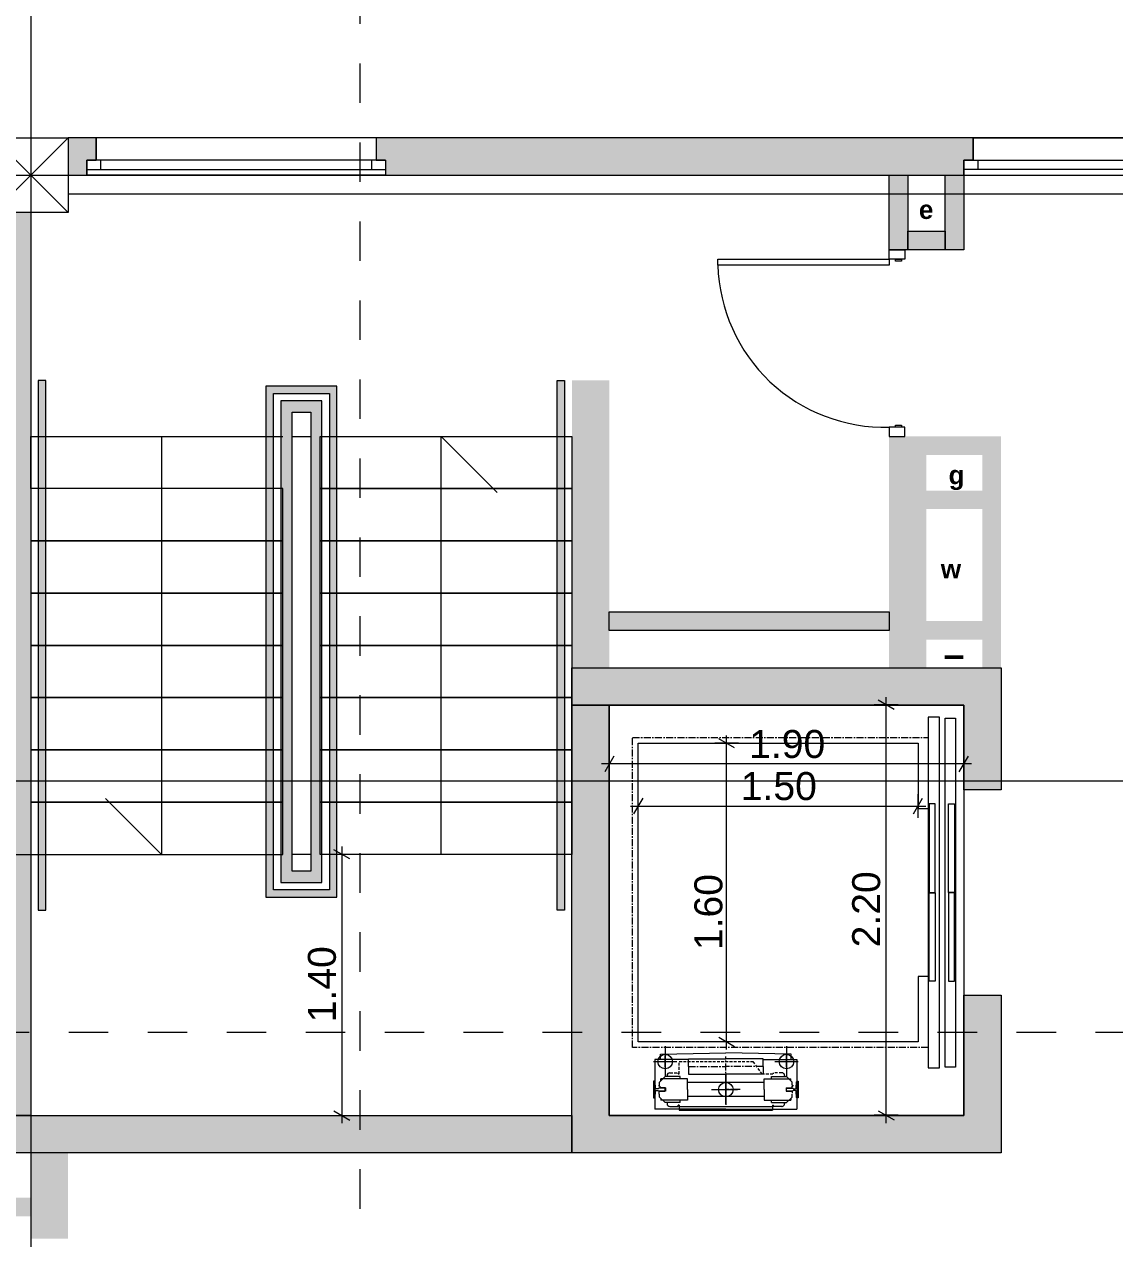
# Model space of a CAD drawing. Header units: millimetres. Extents: x 475159934 to 476245151, y 4620917055 to 4621447368.
# Drawn here: x 475240289 to 475246133, y 4621100162 to 4621106670 of the extents above; entities that cross this region are included whole.
import ezdxf

# ---------------------------------------------------------------- set-up
doc = ezdxf.new("R2010")
doc.units = ezdxf.units.MM
doc.header["$MEASUREMENT"] = 0
doc.set_wipeout_variables(frame=1)
for name, pattern in [('CENTER', [25400, 15875, -3175, 3175, -3175]), ('CENTERX2', [60, 37.5, -7.5, 7.5, -7.5]), ('Dashed', [423.333333, 211.666667, -211.666667]), ('DASHEDX2', [22.5, 15, -7.5]), ('PHANTOMX2', [75, 37.5, -7.5, 7.5, -7.5, 7.5, -7.5]), ('Wipeout_Contour', [1000, 0, -1000])]:
    doc.linetypes.add(name, pattern=pattern)
for name, color, linetype, lineweight in [('2D Drafting - General_Pen_No__1_Pen_No__7', 7, 'Continuous', 0), ('2D Drafting - General_Pen_No__1_Pen_No__7_Pen_No__7', 7, 'Continuous', 0), ('2D Drafting - General_Pen_No__250_Pen_No__7_Pen_No__154', 154, 'Continuous', 0), ('2D Drafting - General_Pen_No__250_Pen_No__7_Pen_No__250', 7, 'Continuous', 0), ('2D Drafting - General_Pen_No__250_Pen_No__7_Pen_No__7', 7, 'Continuous', 0), ('Doors_Pen_No__7_Pen_No__7_Pen_No__7', 7, 'Continuous', 0), ('G-Anno-Nplt_Pen_No__4', 7, 'Continuous', 0), ('G-Anno-Nplt_Pen_No__7', 7, 'Continuous', 0), ('gegmebi_Pen_No__7_Pen_No__7', 7, 'Continuous', 0), ('New_._Pen_No__1', 1, 'Continuous', 0), ('New_0_Pen_No__250', 7, 'Continuous', 0), ('New_23-DOOR_Pen_No__250', 7, 'Continuous', 0), ('New_2D Drafting - General_Pen_No__1', 1, 'Continuous', 0), ('New_2D Drafting - General_Pen_No__250_Pen_No__7_Pen_No__154', 154, 'Continuous', 0), ('New_2D Drafting - General_Pen_No__250_Pen_No__7_Pen_No__250', 7, 'Continuous', 0), ('New_2D Drafting - General_Pen_No__250_Pen_No__7_Pen_No__7', 7, 'Continuous', 0), ('New_2D Drafting - General_Pen_No__2_Pen_No__250', 7, 'Continuous', 0), ('New_2D Drafting - General_Pen_No__30_Pen_No__9_Pen_No__9_Pen_No__250', 7, 'Continuous', 0), ('New_2D Drafting - General_Pen_No__30_Pen_No__9_Pen_No__9_Pen_No__4', 7, 'Continuous', 0), ('New_2D Drafting - General_Pen_No__30_Pen_No__9_Pen_No__9_Pen_No__7', 7, 'Continuous', 0), ('New_2D Drafting - General_Pen_No__4', 7, 'Continuous', 0), ('New_31-TM_Pen_No__250', 7, 'Continuous', 0), ('New_51-CENTER-LINE_Pen_No__250', 7, 'Continuous', 0), ('New_CAR RAIL_Pen_No__250', 7, 'Continuous', 0), ('New_shenobebi_Pen_No__1', 1, 'Continuous', 0), ('New_shenobebi_Pen_No__7', 7, 'Continuous', 0), ('New_Structural - Bearing_Pen_No__250', 7, 'Continuous', 0), ('zoma_Pen_No__142', 142, 'Continuous', 0), ('zoma_Pen_No__5_Pen_No__5', 5, 'Continuous', 0)]:
    doc.layers.add(name, color=color, linetype=linetype, lineweight=lineweight)
doc.layers.add('zoma', color=7, linetype='Continuous')
doc.styles.add('GENERATED_STYLE_3', font='arial.ttf')
doc.styles.add('GENERATED_STYLE_8', font='arialbd.ttf')
doc.dimstyles.new('GENERATED_STYLE__24', dxfattribs={"dimtxt": 150, "dimasz": 64.421331, "dimexe": 0.18, "dimexo": 3, "dimgap": 0, "dimtad": 1, "dimlfac": 0.001, "dimzin": 0, "dimdsep": 46, "dimtxsty": 'GENERATED_STYLE_3', "dimblk": 'ARROWHEAD_2', "dimblk1": 'ARROWHEAD_2', "dimblk2": 'ARROWHEAD_2', "dimcen": 0.09, "dimclrd": 142, "dimclre": 142, "dimclrt": 142, "dimadec": 0, "dimazin": 0, "dimtfac": 1, "dimtdec": 4, "dimtmove": 2, "dimatfit": 3, "dimfxl": 1, "dimtolj": 1, "dimtzin": 0, "dimarcsym": 0})
doc.dimstyles.new('GENERATED_STYLE__25', dxfattribs={"dimtxt": 150, "dimasz": 64.421331, "dimexe": 0.18, "dimexo": 3, "dimgap": 0, "dimtad": 1, "dimtih": 1, "dimtoh": 1, "dimlfac": 0.001, "dimzin": 0, "dimdsep": 46, "dimtxsty": 'GENERATED_STYLE_3', "dimblk": 'ARROWHEAD_2', "dimblk1": 'ARROWHEAD_2', "dimblk2": 'ARROWHEAD_2', "dimcen": 0.09, "dimclrd": 142, "dimclre": 142, "dimclrt": 142, "dimadec": 0, "dimazin": 0, "dimtfac": 1, "dimtdec": 4, "dimtmove": 0, "dimatfit": 3, "dimfxl": 1, "dimtolj": 1, "dimtzin": 0, "dimarcsym": 0})
doc.dimstyles.new('GENERATED_STYLE__27', dxfattribs={"dimtxt": 0.18, "dimasz": 364.8, "dimexe": 0.18, "dimexo": 0.0625, "dimgap": 0, "dimtad": 0, "dimtih": 1, "dimtoh": 1, "dimdec": 4, "dimzin": 0, "dimdsep": 46, "dimcen": 0.09, "dimadec": 0, "dimazin": 0, "dimtfac": 1, "dimtdec": 4, "dimtmove": 0, "dimatfit": 3, "dimldrblk": 'ARROWHEAD_11', "dimfxl": 1, "dimtolj": 1, "dimtzin": 0, "dimarcsym": 0})
doc.dimstyles.new('GENERATED_STYLE__3', dxfattribs={"dimtxt": 200, "dimasz": 64.421331, "dimexe": 0.18, "dimexo": 3, "dimgap": 0, "dimtad": 1, "dimtih": 1, "dimtoh": 1, "dimlfac": 0.001, "dimzin": 0, "dimdsep": 46, "dimtxsty": 'GENERATED_STYLE_3', "dimblk": 'ARROWHEAD_2', "dimblk1": 'ARROWHEAD_2', "dimblk2": 'ARROWHEAD_2', "dimcen": 0.09, "dimclrd": 142, "dimclre": 142, "dimclrt": 142, "dimadec": 0, "dimazin": 0, "dimtfac": 1, "dimtdec": 4, "dimtmove": 0, "dimatfit": 3, "dimfxl": 1, "dimtolj": 1, "dimtzin": 0, "dimarcsym": 0})
doc.dimstyles.new('GENERATED_STYLE__5', dxfattribs={"dimtxt": 150, "dimasz": 64.421331, "dimexe": 0.18, "dimexo": 3, "dimgap": 0, "dimtad": 1, "dimlfac": 0.001, "dimzin": 0, "dimdsep": 46, "dimtxsty": 'GENERATED_STYLE_3', "dimblk": 'ARROWHEAD_2', "dimblk1": 'ARROWHEAD_2', "dimblk2": 'ARROWHEAD_2', "dimcen": 0.09, "dimclrd": 142, "dimclre": 142, "dimclrt": 142, "dimadec": 0, "dimazin": 0, "dimtfac": 1, "dimtdec": 4, "dimtmove": 0, "dimatfit": 3, "dimfxl": 1, "dimtolj": 1, "dimtzin": 0, "dimarcsym": 0})
doc.dimstyles.new('GENERATED_STYLE__6', dxfattribs={"dimtxt": 200, "dimasz": 64.421331, "dimexe": 0.18, "dimexo": 3, "dimgap": 0, "dimtad": 1, "dimlfac": 0.001, "dimzin": 0, "dimdsep": 46, "dimtxsty": 'GENERATED_STYLE_3', "dimblk": 'ARROWHEAD_2', "dimblk1": 'ARROWHEAD_2', "dimblk2": 'ARROWHEAD_2', "dimcen": 0.09, "dimclrd": 142, "dimclre": 142, "dimclrt": 142, "dimadec": 0, "dimazin": 0, "dimtfac": 1, "dimtdec": 4, "dimtmove": 0, "dimatfit": 3, "dimfxl": 1, "dimtolj": 1, "dimtzin": 0, "dimarcsym": 0})

# ---------------------------------------------------------------- blocks, each defined once
blk = doc.blocks.new('*D781', base_point=(475826095.8, 4621095193.2))
at = {"layer": 'zoma_Pen_No__142', "color": 142, "linetype": 'Continuous', "lineweight": 0, "transparency": 16777216}
for p, q in [((475242033.7, 4621102197.4), (475241948.9, 4621102246.4)), ((475241991.3, 4621102263.4), (475241991.3, 4621102221.9)), ((475241927.7, 4621102221.9), (475242054.9, 4621102221.9)), ((475241991.3, 4621102221.9), (475241991.3, 4621100821.9)), ((475241927.7, 4621100821.9), (475242054.9, 4621100821.9)), ((475241948.9, 4621100846.4), (475242033.7, 4621100797.4)), ((475241991.3, 4621100821.9), (475241991.3, 4621100780.5))]:
    blk.add_line(p, q, dxfattribs=at)
at = {"layer": 'zoma_Pen_No__142', "color": 142, "lineweight": 0, "transparency": 16777216, "insert": (475241961.3, 4621101321.7), "char_height": 150, "attachment_point": 7, "rotation": 90, "style": 'GENERATED_STYLE_3'}
blk.add_mtext('\\A1;{\\pql;\\fArial|b0|i0|c204|p0;\\W1.000000;1.40}', dxfattribs=at)
blk = doc.blocks.new('ARROWHEAD_2')
at = {"color": 0, "linetype": 'Continuous', "lineweight": 0}
for p, q in [((0, 0), (-1, 0)), ((-0.38, -0.66), (0.38, 0.66))]:
    blk.add_line(p, q, dxfattribs=at)
blk = doc.blocks.new('*D782', base_point=(475826095.8, 4621095193.2))
at = {"layer": 'zoma_Pen_No__142', "color": 142, "linetype": 'Continuous', "lineweight": 0, "transparency": 16777216}
for p, q in [((475242033.7, 4621102197.4), (475241948.9, 4621102246.4)), ((475241991.3, 4621102263.4), (475241991.3, 4621102221.9)), ((475241927.7, 4621102221.9), (475242054.9, 4621102221.9)), ((475241991.3, 4621102221.9), (475241991.3, 4621100821.9)), ((475241927.7, 4621100821.9), (475242054.9, 4621100821.9)), ((475241948.9, 4621100846.4), (475242033.7, 4621100797.4)), ((475241991.3, 4621100821.9), (475241991.3, 4621100780.5))]:
    blk.add_line(p, q, dxfattribs=at)
at = {"layer": 'zoma_Pen_No__142', "color": 142, "lineweight": 0, "transparency": 16777216, "insert": (475241961.3, 4621101321.7), "char_height": 150, "attachment_point": 7, "rotation": 90, "style": 'GENERATED_STYLE_3'}
blk.add_mtext('\\A1;{\\pql;\\fArial|b0|i0|c204|p0;\\W1.000000;1.40}', dxfattribs=at)
blk = doc.blocks.new('*D820', base_point=(475826095.8, 4621095193.2))
at = {"layer": 'zoma_Pen_No__142', "color": 142, "linetype": 'Continuous', "lineweight": 0, "transparency": 16777216}
for p, q in [((475240143.8, 4621112421.6), (475240094.9, 4621112336.8)), ((475240119.4, 4621112315.7), (475240119.4, 4621112442.8)), ((475240543.8, 4621112421.6), (475240494.9, 4621112336.8)), ((475240519.4, 4621112315.7), (475240519.4, 4621112442.8)), ((475240119.4, 4621112379.2), (475240519.4, 4621112379.2))]:
    blk.add_line(p, q, dxfattribs=at)
blk = doc.blocks.new('*D821', base_point=(475826095.8, 4621095193.2))
at = {"layer": 'zoma_Pen_No__142', "color": 142, "linetype": 'Continuous', "lineweight": 0, "transparency": 16777216}
for p, q in [((475240543.8, 4621112421.6), (475240494.9, 4621112336.8)), ((475240519.4, 4621112315.7), (475240519.4, 4621112442.8)), ((475247043.8, 4621112421.6), (475246994.9, 4621112336.8)), ((475247019.4, 4621112315.7), (475247019.4, 4621112442.8)), ((475240519.4, 4621112379.2), (475247019.4, 4621112379.2))]:
    blk.add_line(p, q, dxfattribs=at)
at = {"layer": 'zoma_Pen_No__142', "color": 142, "lineweight": 0, "transparency": 16777216, "char_height": 200, "attachment_point": 7, "style": 'GENERATED_STYLE_3'}
for s, insert in [('\\A1;{\\pql;\\fArial|b0|i0|c204|p0;\\W1.000000;6.50}', (475243502.4, 4621112419.2)), ('\\A1;{\\pql;\\fArial|b0|i0|c204|p0;\\W1.000000;0.40}', (475246461, 4621112419.2))]:
    blk.add_mtext(s, dxfattribs=dict(at, insert=insert))
blk = doc.blocks.new('*D918', base_point=(475826095.8, 4621095193.2))
at = {"layer": 'zoma_Pen_No__142', "color": 142, "linetype": 'Continuous', "lineweight": 0, "transparency": 16777216}
for p, q in [((475229837.1, 4621110192), (475229752.4, 4621110240.9)), ((475229794.7, 4621110216.4), (475229794.7, 4621110257.9)), ((475229858.3, 4621110216.4), (475229731.2, 4621110216.4)), ((475229794.7, 4621090861.8), (475229794.7, 4621110216.4)), ((475229858.3, 4621090861.8), (475229731.2, 4621090861.8)), ((475229752.4, 4621090886.3), (475229837.1, 4621090837.3)), ((475229794.7, 4621090820.3), (475229794.7, 4621090861.8))]:
    blk.add_line(p, q, dxfattribs=at)
at = {"layer": 'zoma_Pen_No__142', "color": 142, "lineweight": 0, "transparency": 16777216, "insert": (475229754.7, 4621100195.9), "char_height": 200, "attachment_point": 7, "rotation": 90, "style": 'GENERATED_STYLE_3'}
blk.add_mtext('\\A1;{\\pql;\\fArial|b0|i0|c204|p0;\\W1.000000;19.35}', dxfattribs=at)
blk = doc.blocks.new('*D928', base_point=(475826095.8, 4621095193.2))
at = {"layer": 'zoma_Pen_No__142', "color": 142, "linetype": 'Continuous', "lineweight": 0, "transparency": 16777216}
for p, q in [((475230780.5, 4621109816.4), (475230653.3, 4621109816.4)), ((475230674.5, 4621109840.9), (475230759.3, 4621109792)), ((475230716.9, 4621106061.8), (475230716.9, 4621109816.4)), ((475230674.5, 4621106086.3), (475230759.3, 4621106037.3)), ((475230780.5, 4621106061.8), (475230653.3, 4621106061.8))]:
    blk.add_line(p, q, dxfattribs=at)
at = {"layer": 'zoma_Pen_No__142', "color": 142, "lineweight": 0, "transparency": 16777216, "char_height": 200, "attachment_point": 7, "rotation": 90, "style": 'GENERATED_STYLE_3'}
for s, insert in [('\\A1;{\\pql;\\fArial|b0|i0|c204|p0;\\W1.000000;0.40}', (475230676.9, 4621109258.1)), ('\\A1;{\\pql;\\fArial|b0|i0|c204|p0;\\W1.000000;3.75}', (475230676.9, 4621107672.2))]:
    blk.add_mtext(s, dxfattribs=dict(at, insert=insert))
blk = doc.blocks.new('*D934', base_point=(475826095.8, 4621095193.2))
at = {"layer": 'zoma_Pen_No__142', "color": 142, "linetype": 'Continuous', "lineweight": 0, "transparency": 16777216}
for p, q in [((475300041.8, 4621110192), (475299957, 4621110240.9)), ((475299999.4, 4621110216.4), (475299999.4, 4621110257.9)), ((475300063, 4621110216.4), (475299935.8, 4621110216.4)), ((475299999.4, 4621090861.8), (475299999.4, 4621110216.4)), ((475300063, 4621090861.8), (475299935.8, 4621090861.8)), ((475299957, 4621090886.3), (475300041.8, 4621090837.3)), ((475299999.4, 4621090820.3), (475299999.4, 4621090861.8))]:
    blk.add_line(p, q, dxfattribs=at)
at = {"layer": 'zoma_Pen_No__142', "color": 142, "lineweight": 0, "transparency": 16777216, "insert": (475299959.4, 4621100195.9), "char_height": 200, "attachment_point": 7, "rotation": 90, "style": 'GENERATED_STYLE_3'}
blk.add_mtext('\\A1;{\\pql;\\fArial|b0|i0|c204|p0;\\W1.000000;19.35}', dxfattribs=at)
blk = doc.blocks.new('*D2035', base_point=(475826095.8, 4621095193.2))
at = {"layer": 'zoma_Pen_No__142', "color": 142, "linetype": 'Continuous', "lineweight": 0, "transparency": 16777216}
for p, q in [((475244096, 4621102792.6), (475244011.2, 4621102841.5)), ((475244053.6, 4621102817), (475244053.6, 4621102858.5)), ((475244117.2, 4621102817), (475243990, 4621102817)), ((475244053.6, 4621101217), (475244053.6, 4621102817)), ((475244117.2, 4621101217), (475243990, 4621101217)), ((475244011.2, 4621101241.5), (475244096, 4621101192.6)), ((475244053.6, 4621101175.6), (475244053.6, 4621101217))]:
    blk.add_line(p, q, dxfattribs=at)
at = {"layer": 'zoma_Pen_No__142', "color": 142, "lineweight": 0, "transparency": 16777216, "insert": (475244032.6, 4621101708.4), "char_height": 150, "attachment_point": 7, "rotation": 90, "style": 'GENERATED_STYLE_3'}
blk.add_mtext('\\A1;{\\pql;\\fArial|b0|i0|c204|p0;\\W1.000000;1.60}', dxfattribs=at)
blk = doc.blocks.new('*D2036', base_point=(475826095.8, 4621095193.2))
at = {"layer": 'zoma_Pen_No__142', "color": 142, "linetype": 'Continuous', "lineweight": 0, "transparency": 16777216}
for p, q in [((475243603.8, 4621102523), (475243554.9, 4621102438.3)), ((475243579.4, 4621102417.1), (475243579.4, 4621102544.2)), ((475245054.9, 4621102438.3), (475245103.8, 4621102523)), ((475245079.4, 4621102417.1), (475245079.4, 4621102544.2)), ((475243537.9, 4621102480.6), (475243579.4, 4621102480.6)), ((475243579.4, 4621102480.6), (475245079.4, 4621102480.6)), ((475245079.4, 4621102480.6), (475245120.8, 4621102480.6))]:
    blk.add_line(p, q, dxfattribs=at)
at = {"layer": 'zoma_Pen_No__142', "color": 142, "lineweight": 0, "transparency": 16777216, "insert": (475244129.2, 4621102510.6), "char_height": 150, "attachment_point": 7, "style": 'GENERATED_STYLE_3'}
blk.add_mtext('\\A1;{\\pql;\\fArial|b0|i0|c204|p0;\\W1.000000;1.50}', dxfattribs=at)
blk = doc.blocks.new('*D2037', base_point=(475826095.8, 4621095193.2))
at = {"layer": 'zoma_Pen_No__142', "color": 142, "linetype": 'Continuous', "lineweight": 0, "transparency": 16777216}
for p, q in [((475244971.9, 4621103023.3), (475244844.7, 4621103023.3)), ((475244950.7, 4621102998.8), (475244865.9, 4621103047.8)), ((475244908.3, 4621103023.3), (475244908.3, 4621103064.7)), ((475244908.3, 4621100823.3), (475244908.3, 4621103023.3)), ((475244971.9, 4621100823.3), (475244844.7, 4621100823.3)), ((475244865.9, 4621100847.8), (475244950.7, 4621100798.8)), ((475244908.3, 4621100781.8), (475244908.3, 4621100823.3))]:
    blk.add_line(p, q, dxfattribs=at)
at = {"layer": 'zoma_Pen_No__142', "color": 142, "lineweight": 0, "transparency": 16777216, "insert": (475244878.3, 4621101723.1), "char_height": 150, "attachment_point": 7, "rotation": 90, "style": 'GENERATED_STYLE_3'}
blk.add_mtext('\\A1;{\\pql;\\fArial|b0|i0|c204|p0;\\W1.000000;2.20}', dxfattribs=at)
blk = doc.blocks.new('*D2038', base_point=(475826095.8, 4621095193.2))
at = {"layer": 'zoma_Pen_No__142', "color": 142, "linetype": 'Continuous', "lineweight": 0, "transparency": 16777216}
for p, q in [((475243424.4, 4621102769.7), (475243424.4, 4621102642.6)), ((475245324.4, 4621102769.7), (475245324.4, 4621102642.6)), ((475243424.4, 4621102706.1), (475243382.9, 4621102706.1)), ((475243448.8, 4621102748.5), (475243399.9, 4621102663.8)), ((475245324.4, 4621102706.1), (475243424.4, 4621102706.1)), ((475245299.9, 4621102663.8), (475245348.8, 4621102748.5)), ((475245365.8, 4621102706.1), (475245324.4, 4621102706.1))]:
    blk.add_line(p, q, dxfattribs=at)
at = {"layer": 'zoma_Pen_No__142', "color": 142, "lineweight": 0, "transparency": 16777216, "insert": (475244174.2, 4621102736.1), "char_height": 150, "attachment_point": 7, "style": 'GENERATED_STYLE_3'}
blk.add_mtext('\\A1;{\\pql;\\fArial|b0|i0|c204|p0;\\W1.000000;1.90}', dxfattribs=at)
blk = doc.blocks.new('ARROWHEAD_11')
at = {"color": 0, "linetype": 'Continuous', "lineweight": 0}
blk.add_line((0, 0), (-1, 0), dxfattribs=at)
at = {"color": 0, "linetype": 'Continuous', "lineweight": 0, "const_width": 0.25, "flags": 128}
blk.add_lwpolyline([(-0.125, 0, 1), (0.125, 0, 1)], format="xyb", close=True, dxfattribs=at)

msp = doc.modelspace()

# ---------------------------------------------------------------- hatches: boundary and pattern name
at = {"layer": '2D Drafting - General_Pen_No__250_Pen_No__7_Pen_No__154', "linetype": 'Continuous', "lineweight": 0}
for points in [[(475240524.343, 4621106061.789), (475240524.343, 4621105861.627), (475240624.343, 4621105861.627), (475240624.343, 4621105941.673), (475240674.345, 4621105941.673), (475240674.345, 4621106061.789), (475240624.343, 4621106061.789)], [(475242174.349, 4621106061.627), (475242174.345, 4621105941.627), (475242224.343, 4621105941.627), (475242224.343, 4621105861.625), (475245324.343, 4621105861.625), (475245324.343, 4621105941.627), (475245374.34, 4621105941.627), (475245374.337, 4621106061.627)], [(475240124.343, 4621102221.805), (475240324.343, 4621102221.805), (475240324.343, 4621100821.714), (475240124.343, 4621100821.714)]]:
    msp.add_hatch(color=154, dxfattribs=at).paths.add_polyline_path(points)
at = {"layer": '2D Drafting - General_Pen_No__250_Pen_No__7_Pen_No__7', "linetype": 'Continuous', "lineweight": 0}
for points in [[(475245024.342, 4621105861.704), (475245024.342, 4621105461.746), (475244924.342, 4621105461.746), (475244924.342, 4621105861.704)], [(475240124.343, 4621105661.789), (475240124.343, 4621102221.746), (475240324.343, 4621102221.746), (475240324.343, 4621105661.789)], [(475243424.343, 4621104761.746), (475243424.343, 4621103221.714), (475243224.343, 4621103221.714), (475243224.343, 4621104761.746)], [(475244924.342, 4621104461.746), (475245124.343, 4621104461.746), (475245124.343, 4621103221.714), (475244924.342, 4621103221.714)], [(475240124.343, 4621100972.165), (475239724.343, 4621100972.165), (475239724.343, 4621100282.147), (475240324.343, 4621100282.147), (475240324.343, 4621100381.789), (475239824.343, 4621100381.789), (475239824.343, 4621100871.977), (475240124.343, 4621100871.977)], [(475240524.343, 4621100621.714), (475240324.343, 4621100621.714), (475240324.343, 4621100161.789), (475240524.343, 4621100161.789)]]:
    msp.add_hatch(color=7, dxfattribs=at).paths.add_polyline_path(points)
at = {"layer": 'G-Anno-Nplt_Pen_No__7', "linetype": 'Continuous', "lineweight": 0}
msp.add_hatch(color=7, dxfattribs=at).paths.add_polyline_path([(475243224.343, 4621100621.714), (475240124.343, 4621100621.714), (475240124.343, 4621100821.714), (475243224.343, 4621100821.714)])
at = {"layer": 'New_2D Drafting - General_Pen_No__1', "linetype": 'Continuous', "lineweight": 0}
for points in [[(475240364.343, 4621101921.746), (475240404.343, 4621101921.746), (475240404.343, 4621104761.746), (475240364.343, 4621104761.746)], [(475243184.343, 4621101921.746), (475243144.343, 4621101921.746), (475243144.343, 4621104761.746), (475243184.343, 4621104761.746)]]:
    msp.add_hatch(color=1, dxfattribs=at).paths.add_polyline_path(points)
h = msp.add_hatch(color=1, dxfattribs=at)
h.paths.add_polyline_path([(475241584.343, 4621101991.639), (475241964.343, 4621101991.639), (475241964.343, 4621102121.746), (475241964.343, 4621104731.653), (475241584.343, 4621104731.653)])
h.paths.add_polyline_path([(475241924.343, 4621102031.639), (475241624.343, 4621102031.639), (475241624.343, 4621104691.653), (475241924.343, 4621104691.653)], flags=0)
h = msp.add_hatch(color=1, dxfattribs=at)
h.paths.add_polyline_path([(475241664.343, 4621102071.639), (475241884.343, 4621102071.639), (475241884.343, 4621104651.653), (475241664.343, 4621104651.653)])
h.paths.add_polyline_path([(475241724.343, 4621102131.639), (475241724.343, 4621104591.653), (475241824.343, 4621104591.653), (475241824.343, 4621102131.639)], flags=0)
at = {"layer": 'New_2D Drafting - General_Pen_No__250_Pen_No__7_Pen_No__154', "linetype": 'Continuous', "lineweight": 0}
for points in [[(475243224.364, 4621103221.713), (475243424.364, 4621103221.713), (475245524.364, 4621103221.713), (475245524.364, 4621102567.023), (475245324.364, 4621102567.023), (475245324.364, 4621103021.713), (475243424.364, 4621103021.713), (475243224.364, 4621103021.713)], [(475243224.364, 4621103021.713), (475243424.364, 4621103021.713), (475243424.364, 4621100821.713), (475245324.364, 4621100821.713), (475245324.364, 4621101467.023), (475245524.364, 4621101467.023), (475245524.364, 4621100621.713), (475243224.364, 4621100621.713), (475243224.364, 4621100821.713)]]:
    msp.add_hatch(color=154, dxfattribs=at).paths.add_polyline_path(points)
at = {"layer": 'New_2D Drafting - General_Pen_No__250_Pen_No__7_Pen_No__7', "linetype": 'Continuous', "lineweight": 0}
for points in [[(475245224.343, 4621105861.746), (475245324.343, 4621105861.746), (475245324.343, 4621105461.746), (475245224.343, 4621105461.746)], [(475243424.343, 4621103422.259), (475243424.343, 4621103522.259), (475244924.343, 4621103522.259), (475244924.343, 4621103422.259)]]:
    msp.add_hatch(color=7, dxfattribs=at).paths.add_polyline_path(points)
at = {"layer": 'New_2D Drafting - General_Pen_No__30_Pen_No__9_Pen_No__9_Pen_No__4', "linetype": 'Continuous', "lineweight": 0}
for points in [[(475245024.342, 4621105561.746), (475245224.343, 4621105561.746), (475245224.343, 4621105461.746), (475245024.342, 4621105461.746)], [(475245424.343, 4621104461.746), (475245424.343, 4621104361.714), (475245124.343, 4621104361.714), (475245124.343, 4621104461.746)]]:
    msp.add_hatch(color=7, dxfattribs=at).paths.add_polyline_path(points)
at = {"layer": 'New_2D Drafting - General_Pen_No__30_Pen_No__9_Pen_No__9_Pen_No__7', "linetype": 'Continuous', "lineweight": 0}
for points in [[(475245524.343, 4621104461.746), (475245524.343, 4621103221.714), (475245424.343, 4621103221.714), (475245424.343, 4621104461.746)], [(475245124.343, 4621104071.714), (475245124.343, 4621104171.714), (475245424.343, 4621104171.714), (475245424.343, 4621104071.714)], [(475245124.343, 4621103371.716), (475245124.343, 4621103471.716), (475245424.343, 4621103471.716), (475245424.343, 4621103371.716)]]:
    msp.add_hatch(color=7, dxfattribs=at).paths.add_polyline_path(points)

# ---------------------------------------------------------------- linework, layer by layer
at = {"layer": '2D Drafting - General_Pen_No__1_Pen_No__7', "color": 7, "linetype": 'Continuous', "lineweight": 0}
for p, q in [((475240124.343, 4621105661.789), (475240524.343, 4621106061.789)), ((475240524.343, 4621105661.789), (475240124.343, 4621106061.789))]:
    msp.add_line(p, q, dxfattribs=at)
at = {"layer": '2D Drafting - General_Pen_No__1_Pen_No__7', "color": 7, "linetype": 'Continuous', "lineweight": 0, "flags": 128}
for points in [[(475240524.343, 4621105661.789), (475240124.343, 4621105661.789), (475240124.343, 4621106061.789), (475240524.343, 4621106061.789)], [(475240524.343, 4621105761.789), (475247024.343, 4621105761.789), (475247024.343, 4621106061.789), (475240524.343, 4621106061.789)]]:
    msp.add_lwpolyline(points, close=True, dxfattribs=at)
at = {"layer": '2D Drafting - General_Pen_No__1_Pen_No__7_Pen_No__7', "color": 7, "linetype": 'Continuous', "lineweight": 0}
msp.add_arc((475244899.342, 4621105404.024), 893.239, 181.603806, 271.603806, dxfattribs=at)
at = {"layer": '2D Drafting - General_Pen_No__250_Pen_No__7_Pen_No__250', "color": 7, "linetype": 'Continuous', "lineweight": 0, "flags": 128}
for points in [[(475245024.342, 4621105861.704), (475245024.342, 4621105461.746), (475244924.342, 4621105461.746), (475244924.342, 4621105861.704)], [(475240124.343, 4621102221.805), (475240324.343, 4621102221.805), (475240324.343, 4621100821.714), (475240124.343, 4621100821.714)]]:
    msp.add_lwpolyline(points, close=True, dxfattribs=at)
at = {"layer": '2D Drafting - General_Pen_No__250_Pen_No__7_Pen_No__7', "color": 7, "linetype": 'Continuous', "lineweight": 0, "flags": 128}
for points in [[(475240524.343, 4621106061.789), (475240524.343, 4621105861.627), (475240624.343, 4621105861.627), (475240624.343, 4621105941.673), (475240674.345, 4621105941.673), (475240674.345, 4621106061.789), (475240624.343, 4621106061.789)], [(475242174.349, 4621106061.627), (475242174.345, 4621105941.627), (475242224.343, 4621105941.627), (475242224.343, 4621105861.625), (475245324.343, 4621105861.625), (475245324.343, 4621105941.627), (475245374.34, 4621105941.627), (475245374.337, 4621106061.627)]]:
    msp.add_lwpolyline(points, close=True, dxfattribs=at)
at = {"layer": 'Doors_Pen_No__7_Pen_No__7_Pen_No__7', "color": 7, "linetype": 'Continuous', "lineweight": 0, "flags": 128}
for points in [[(475245009.009, 4621105461.746), (475245009.009, 4621105412.357), (475244924.342, 4621105412.357), (475244924.342, 4621105461.746)], [(475244924.342, 4621105412.357), (475244924.342, 4621105379.024), (475244006.453, 4621105379.024), (475244006.453, 4621105412.357)], [(475244991.009, 4621105412.357), (475244991.009, 4621105401.246), (475244957.675, 4621105401.246), (475244957.675, 4621105412.357)], [(475245009.009, 4621104461.746), (475245009.009, 4621104511.135), (475244924.342, 4621104511.135), (475244924.342, 4621104461.746)], [(475244991.009, 4621104522.246), (475244991.009, 4621104511.135), (475244957.675, 4621104511.135), (475244957.675, 4621104522.246)]]:
    msp.add_lwpolyline(points, close=True, dxfattribs=at)
at = {"layer": 'G-Anno-Nplt_Pen_No__4', "color": 7, "linetype": 'Continuous', "lineweight": 0, "flags": 128}
msp.add_lwpolyline([(475243224.343, 4621100621.714), (475240124.343, 4621100621.714), (475240124.343, 4621100821.714), (475243224.343, 4621100821.714)], close=True, dxfattribs=at)
at = {"layer": 'gegmebi_Pen_No__7_Pen_No__7', "color": 7, "linetype": 'Continuous', "lineweight": 0, "flags": 128}
for points in [[(475241674.343, 4621104181.746), (475240324.343, 4621104181.746), (475240324.343, 4621104461.746), (475241674.343, 4621104461.746)], [(475241024.343, 4621104461.746), (475241024.343, 4621102221.746), (475240724.343, 4621102521.746)], [(475242524.343, 4621102221.746), (475242524.343, 4621104461.746), (475242824.343, 4621104161.746)]]:
    msp.add_lwpolyline(points, dxfattribs=at)
for points in [[(475241824.343, 4621102221.746), (475241724.343, 4621102221.746), (475241724.343, 4621104461.746), (475241824.343, 4621104461.746)], [(475241874.343, 4621104181.746), (475241874.343, 4621104461.746), (475243224.343, 4621104461.746), (475243224.343, 4621104181.746)], [(475241674.343, 4621103901.746), (475241674.343, 4621104181.746), (475240324.343, 4621104181.746), (475240324.343, 4621103901.746)], [(475241874.343, 4621103901.746), (475241874.343, 4621104181.746), (475243224.343, 4621104181.746), (475243224.343, 4621103901.746)], [(475241674.343, 4621103621.746), (475241674.343, 4621103901.746), (475240324.343, 4621103901.746), (475240324.343, 4621103621.746)], [(475241874.343, 4621103621.746), (475241874.343, 4621103901.746), (475243224.343, 4621103901.746), (475243224.343, 4621103621.746)], [(475241674.343, 4621103341.746), (475241674.343, 4621103621.746), (475240324.343, 4621103621.746), (475240324.343, 4621103341.746)], [(475241874.343, 4621103341.746), (475241874.343, 4621103621.746), (475243224.343, 4621103621.746), (475243224.343, 4621103341.746)], [(475241674.343, 4621103061.746), (475241674.343, 4621103341.746), (475240324.343, 4621103341.746), (475240324.343, 4621103061.746)], [(475241874.343, 4621103061.746), (475241874.343, 4621103341.746), (475243224.343, 4621103341.746), (475243224.343, 4621103061.746)], [(475241674.343, 4621102781.746), (475241674.343, 4621103061.746), (475240324.343, 4621103061.746), (475240324.343, 4621102781.746)], [(475241874.343, 4621102781.746), (475241874.343, 4621103061.746), (475243224.343, 4621103061.746), (475243224.343, 4621102781.746)], [(475241674.343, 4621102501.746), (475241674.343, 4621102781.746), (475240324.343, 4621102781.746), (475240324.343, 4621102501.746)], [(475241874.343, 4621102501.746), (475241874.343, 4621102781.746), (475243224.343, 4621102781.746), (475243224.343, 4621102501.746)], [(475241674.343, 4621102221.746), (475241674.343, 4621102501.746), (475240324.343, 4621102501.746), (475240324.343, 4621102221.746)], [(475241874.343, 4621102221.746), (475241874.343, 4621102501.746), (475243224.343, 4621102501.746), (475243224.343, 4621102221.746)]]:
    msp.add_lwpolyline(points, close=True, dxfattribs=at)
at = {"layer": 'New_0_Pen_No__250', "color": 7, "linetype": 'Continuous', "lineweight": 0}
for p, q in [((475245134.364, 4621101567.023), (475245079.364, 4621101567.023)), ((475245079.364, 4621101567.023), (475245079.364, 4621101217.023)), ((475243694.364, 4621101001.023), (475243724.364, 4621101031.023)), ((475243694.364, 4621100985.523), (475243694.364, 4621101001.023)), ((475243844.364, 4621101018.523), (475243701.364, 4621101018.523)), ((475243701.364, 4621101008.023), (475243701.364, 4621101018.523)), ((475243804.364, 4621101031.023), (475243724.364, 4621101031.023)), ((475243734.364, 4621101036.023), (475243734.364, 4621101031.023)), ((475243804.364, 4621101018.523), (475243804.364, 4621101031.023)), ((475243844.364, 4621100961.023), (475243844.364, 4621101018.523)), ((475244254.364, 4621100998.523), (475243844.364, 4621100998.523)), ((475244254.364, 4621100961.023), (475244254.364, 4621101018.523)), ((475244254.364, 4621101018.523), (475244397.364, 4621101018.523)), ((475244294.364, 4621101018.523), (475244294.364, 4621101031.023)), ((475244294.364, 4621101031.023), (475244374.364, 4621101031.023)), ((475244364.364, 4621101036.023), (475244364.364, 4621101031.023)), ((475244404.364, 4621101001.023), (475244374.364, 4621101031.023)), ((475244397.364, 4621101008.023), (475244397.364, 4621101018.523)), ((475244404.364, 4621100985.523), (475244404.364, 4621101001.023)), ((475243692.364, 4621100942.523), (475243689.364, 4621100942.523)), ((475243689.364, 4621100942.523), (475243689.364, 4621100936.523)), ((475243694.364, 4621100936.523), (475243689.364, 4621100936.523)), ((475243694.364, 4621100985.523), (475243690.364, 4621100985.523)), ((475243690.364, 4621100985.523), (475243690.364, 4621100979.523)), ((475243695.364, 4621100979.523), (475243690.364, 4621100979.523)), ((475243692.364, 4621100942.523), (475243692.364, 4621100952.523)), ((475243725.364, 4621100952.523), (475243692.364, 4621100952.523)), ((475243694.364, 4621100921.023), (475243694.364, 4621100936.523)), ((475243695.364, 4621100979.523), (475243695.364, 4621100975.963)), ((475243695.364, 4621100975.963), (475243695.364, 4621100969.523)), ((475243725.364, 4621100969.523), (475243695.364, 4621100969.523)), ((475243725.364, 4621100969.523), (475243725.364, 4621100952.523)), ((475243844.364, 4621100961.023), (475243844.364, 4621100903.523)), ((475244254.364, 4621100961.023), (475244254.364, 4621100903.523)), ((475244373.364, 4621100969.523), (475244403.364, 4621100969.523)), ((475244373.364, 4621100969.523), (475244373.364, 4621100952.523)), ((475244373.364, 4621100952.523), (475244406.364, 4621100952.523)), ((475244403.364, 4621100979.523), (475244403.364, 4621100975.963)), ((475244403.364, 4621100979.523), (475244408.364, 4621100979.523)), ((475244403.364, 4621100975.963), (475244403.364, 4621100969.523)), ((475244404.364, 4621100985.523), (475244408.364, 4621100985.523)), ((475244404.364, 4621100921.023), (475244404.364, 4621100936.523)), ((475244406.364, 4621100942.523), (475244406.364, 4621100952.523)), ((475244408.364, 4621100985.523), (475244408.364, 4621100979.523)), ((475243694.364, 4621100921.023), (475243724.364, 4621100891.023)), ((475243701.364, 4621100914.023), (475243701.364, 4621100903.523)), ((475243844.364, 4621100903.523), (475243701.364, 4621100903.523)), ((475243804.364, 4621100891.023), (475243724.364, 4621100891.023)), ((475243734.364, 4621100891.023), (475243734.364, 4621100886.023)), ((475243749.364, 4621100871.023), (475243794.364, 4621100871.023)), ((475243794.364, 4621100871.023), (475243794.364, 4621100877.023)), ((475243799.364, 4621100877.023), (475243794.364, 4621100877.023)), ((475243799.364, 4621100877.023), (475243799.364, 4621100871.023)), ((475243799.364, 4621100871.023), (475244299.364, 4621100871.023)), ((475243804.364, 4621100891.023), (475243804.364, 4621100903.523)), ((475244254.364, 4621100923.523), (475243844.364, 4621100923.523)), ((475244254.364, 4621100903.523), (475244397.364, 4621100903.523)), ((475244294.364, 4621100891.023), (475244294.364, 4621100903.523)), ((475244294.364, 4621100891.023), (475244374.364, 4621100891.023)), ((475244299.364, 4621100877.023), (475244304.364, 4621100877.023)), ((475244299.364, 4621100877.023), (475244299.364, 4621100871.023)), ((475244304.364, 4621100871.023), (475244304.364, 4621100877.023)), ((475244349.364, 4621100871.023), (475244304.364, 4621100871.023)), ((475244364.364, 4621100891.023), (475244364.364, 4621100886.023)), ((475244404.364, 4621100921.023), (475244374.364, 4621100891.023)), ((475244397.364, 4621100914.023), (475244397.364, 4621100903.523)), ((475243799.364, 4621100851.023), (475244299.364, 4621100851.023))]:
    msp.add_line(p, q, dxfattribs=at)
at = {"layer": 'New_0_Pen_No__250', "color": 7, "linetype": 'CENTER', "lineweight": 0}
for p, q in [((475243724.127, 4621101192.959), (475243724.127, 4621101029.088)), ((475244374.127, 4621101192.959), (475244374.127, 4621101029.088)), ((475243661.377, 4621101111.023), (475243786.877, 4621101111.023)), ((475244311.377, 4621101111.023), (475244436.877, 4621101111.023)), ((475244049.127, 4621101042.959), (475244049.127, 4621100879.088)), ((475243986.377, 4621100961.023), (475244111.877, 4621100961.023))]:
    msp.add_line(p, q, dxfattribs=at)
at = {"layer": 'New_0_Pen_No__250', "color": 7, "linetype": 'DASHEDX2', "lineweight": 0}
for p, q in [((475243799.364, 4621101111.023), (475244194.364, 4621101111.023)), ((475243799.364, 4621101045.023), (475243799.364, 4621101111.023)), ((475244194.364, 4621101111.023), (475244241.507, 4621101045.023)), ((475243749.364, 4621101051.023), (475243794.364, 4621101051.023)), ((475243794.364, 4621101045.023), (475243794.364, 4621101051.023)), ((475243794.364, 4621101045.023), (475243799.364, 4621101045.023)), ((475244241.507, 4621101045.023), (475244304.364, 4621101045.023)), ((475244349.364, 4621101051.023), (475244304.364, 4621101051.023)), ((475244304.364, 4621101045.023), (475244304.364, 4621101051.023))]:
    msp.add_line(p, q, dxfattribs=at)
at = {"layer": 'New_0_Pen_No__250', "color": 7, "linetype": 'PHANTOMX2', "lineweight": 0}
for p, q in [((475243799.364, 4621100877.023), (475243799.364, 4621100851.023)), ((475244299.364, 4621100877.023), (475244299.364, 4621100851.023))]:
    msp.add_line(p, q, dxfattribs=at)
at = {"layer": 'New_0_Pen_No__250', "color": 7, "linetype": 'Continuous', "lineweight": 0}
for points in [[(475245079.364, 4621101217.023), (475243579.364, 4621101217.023), (475243579.364, 4621102817.023), (475245079.364, 4621102817.023), (475245079.364, 4621102467.023), (475245134.364, 4621102467.023)], [(475243724.127, 4621101081.485), (475243724.127, 4621101140.562)], [(475244374.127, 4621101081.485), (475244374.127, 4621101140.562)], [(475243693.873, 4621101111.023), (475243754.381, 4621101111.023)], [(475244343.873, 4621101111.023), (475244404.381, 4621101111.023)], [(475244018.873, 4621100961.023), (475244079.381, 4621100961.023)], [(475244049.127, 4621100931.485), (475244049.127, 4621100990.562)]]:
    msp.add_lwpolyline(points, dxfattribs=at)
for points in [[(475243685.377, 4621101111.023, -1), (475243762.877, 4621101111.023, -1)], [(475244335.377, 4621101111.023, -1), (475244412.877, 4621101111.023, -1)], [(475244010.377, 4621100961.023, -1), (475244087.877, 4621100961.023, -1)]]:
    msp.add_lwpolyline(points, format="xyb", close=True, dxfattribs=at)
for centre, start, end in [((475243749.364, 4621101036.023), 90, 180), ((475244349.364, 4621101036.023), 70.5287793, 90), ((475244349.364, 4621101036.023), 0, 70.5287809), ((475243749.364, 4621100886.023), 180, 270), ((475244349.364, 4621100886.023), 270, 289.4712207), ((475244349.364, 4621100886.023), 289.4712191, 0)]:
    msp.add_arc(centre, 15, start, end, dxfattribs=at)
at = {"layer": 'New_23-DOOR_Pen_No__250', "color": 7, "linetype": 'Continuous', "lineweight": 0}
for points in [[(475245134.364, 4621102957.023), (475245134.364, 4621101077.023), (475245194.364, 4621101077.023), (475245194.364, 4621102957.023)], [(475245224.364, 4621101082.023), (475245224.364, 4621102952.023), (475245279.364, 4621102952.023), (475245279.364, 4621101082.023)], [(475245138.364, 4621102492.023), (475245138.364, 4621102018.023), (475245170.364, 4621102018.023), (475245170.364, 4621102492.023)], [(475245243.364, 4621102018.023), (475245243.364, 4621102492.023), (475245275.364, 4621102492.023), (475245275.364, 4621102018.023)], [(475245138.364, 4621101542.023), (475245138.364, 4621102016.023), (475245170.364, 4621102016.023), (475245170.364, 4621101542.023)], [(475245275.364, 4621102016.023), (475245243.364, 4621102016.023), (475245243.364, 4621101542.023), (475245275.364, 4621101542.023)]]:
    msp.add_lwpolyline(points, close=True, dxfattribs=at)
at = {"layer": 'New_2D Drafting - General_Pen_No__250_Pen_No__7_Pen_No__154', "color": 154, "linetype": 'Continuous', "lineweight": 0, "flags": 128}
for points in [[(475243224.364, 4621103221.713), (475243424.364, 4621103221.713), (475245524.364, 4621103221.713), (475245524.364, 4621102567.023), (475245324.364, 4621102567.023), (475245324.364, 4621103021.713), (475243424.364, 4621103021.713), (475243224.364, 4621103021.713)], [(475243224.364, 4621103021.713), (475243424.364, 4621103021.713), (475243424.364, 4621100821.713), (475245324.364, 4621100821.713), (475245324.364, 4621101467.023), (475245524.364, 4621101467.023), (475245524.364, 4621100621.713), (475243224.364, 4621100621.713), (475243224.364, 4621100821.713)]]:
    msp.add_lwpolyline(points, close=True, dxfattribs=at)
at = {"layer": 'New_2D Drafting - General_Pen_No__250_Pen_No__7_Pen_No__250', "color": 7, "linetype": 'Continuous', "lineweight": 0, "flags": 128}
for points in [[(475245224.343, 4621105861.746), (475245324.343, 4621105861.746), (475245324.343, 4621105461.746), (475245224.343, 4621105461.746)], [(475243424.343, 4621103422.259), (475243424.343, 4621103522.259), (475244924.343, 4621103522.259), (475244924.343, 4621103422.259)]]:
    msp.add_lwpolyline(points, close=True, dxfattribs=at)
at = {"layer": 'New_2D Drafting - General_Pen_No__30_Pen_No__9_Pen_No__9_Pen_No__250', "color": 7, "linetype": 'Continuous', "lineweight": 0, "flags": 128}
msp.add_lwpolyline([(475245024.342, 4621105561.746), (475245224.343, 4621105561.746), (475245224.343, 4621105461.746), (475245024.342, 4621105461.746)], close=True, dxfattribs=at)
at = {"layer": 'New_2D Drafting - General_Pen_No__4', "color": 7, "linetype": 'Continuous', "lineweight": 0, "flags": 128}
for points in [[(475240364.343, 4621101921.746), (475240404.343, 4621101921.746), (475240404.343, 4621104761.746), (475240364.343, 4621104761.746)], [(475241584.343, 4621101991.639), (475241964.343, 4621101991.639), (475241964.343, 4621102121.746), (475241964.343, 4621104731.653), (475241584.343, 4621104731.653)], [(475243184.343, 4621101921.746), (475243144.343, 4621101921.746), (475243144.343, 4621104761.746), (475243184.343, 4621104761.746)], [(475241924.343, 4621102031.639), (475241624.343, 4621102031.639), (475241624.343, 4621104691.653), (475241924.343, 4621104691.653)], [(475241664.343, 4621102071.639), (475241884.343, 4621102071.639), (475241884.343, 4621104651.653), (475241664.343, 4621104651.653)], [(475241724.343, 4621102131.639), (475241724.343, 4621104591.653), (475241824.343, 4621104591.653), (475241824.343, 4621102131.639)]]:
    msp.add_lwpolyline(points, close=True, dxfattribs=at)
at = {"layer": 'New_31-TM_Pen_No__250', "color": 7, "linetype": 'Continuous', "lineweight": 0}
for p, q in [((475243699.627, 4621101151.023), (475244049.127, 4621101158.623)), ((475243699.627, 4621101121.523), (475243699.627, 4621101151.023)), ((475243849.127, 4621101085.023), (475243849.127, 4621101126.023)), ((475243849.127, 4621101126.023), (475244049.127, 4621101126.023)), ((475244398.627, 4621101151.023), (475244049.127, 4621101158.623)), ((475244249.127, 4621101126.023), (475244049.127, 4621101126.023)), ((475244249.127, 4621101085.023), (475244249.127, 4621101126.023)), ((475244398.627, 4621101121.523), (475244398.627, 4621101151.023)), ((475243669.127, 4621101121.523), (475243669.127, 4621100856.023)), ((475243849.127, 4621101121.523), (475243669.127, 4621101121.523)), ((475243849.127, 4621101085.023), (475243849.127, 4621101085.073)), ((475243849.127, 4621101085.023), (475243849.127, 4621101044.023)), ((475244249.127, 4621101121.523), (475244429.127, 4621101121.523)), ((475244249.127, 4621101085.023), (475244249.127, 4621101085.073)), ((475244249.127, 4621101085.023), (475244249.127, 4621101044.023)), ((475244429.127, 4621101121.523), (475244429.127, 4621100856.023)), ((475243849.127, 4621101044.023), (475244049.127, 4621101044.023)), ((475244249.127, 4621101044.023), (475244049.127, 4621101044.023)), ((475244049.127, 4621100856.023), (475243669.127, 4621100856.023)), ((475244049.127, 4621100856.023), (475244429.127, 4621100856.023))]:
    msp.add_line(p, q, dxfattribs=at)
at = {"layer": 'New_31-TM_Pen_No__250', "color": 7, "linetype": 'CENTERX2', "lineweight": 0}
for p, q in [((475244049.127, 4621100883.585), (475244049.127, 4621101137.938)), ((475243849.127, 4621101085.023), (475244049.127, 4621101085.023)), ((475244249.127, 4621101085.023), (475244049.127, 4621101085.023)), ((475243971.689, 4621100961.023), (475244049.127, 4621100961.023)), ((475244126.565, 4621100961.023), (475244049.127, 4621100961.023))]:
    msp.add_line(p, q, dxfattribs=at)
at = {"layer": 'New_51-CENTER-LINE_Pen_No__250', "color": 7, "linetype": 'CENTERX2', "lineweight": 0}
msp.add_lwpolyline([(475245134.364, 4621101186.023), (475243549.364, 4621101186.023), (475243549.364, 4621102848.023), (475245134.364, 4621102848.023)], dxfattribs=at)
at = {"layer": 'New_CAR RAIL_Pen_No__250', "color": 7, "linetype": 'Continuous', "lineweight": 0}
for points in [[(475243723.89, 4621100967.963), (475243722.89, 4621100968.963), (475243690.49, 4621100968.963, -0.35567502), (475243686.573, 4621100965.773), (475243676.371, 4621100965.773, -0.39334069), (475243672.382, 4621100969.486), (475243669.991, 4621101002.738, 0.39334069), (475243666.998, 4621101005.523), (475243661.89, 4621101005.523), (475243661.89, 4621100916.523), (475243666.998, 4621100916.523, 0.39334069), (475243669.991, 4621100919.308), (475243672.382, 4621100952.56, -0.39334069), (475243676.371, 4621100956.273), (475243686.573, 4621100956.273, -0.35567502), (475243690.49, 4621100953.083), (475243722.89, 4621100953.083), (475243723.89, 4621100954.083)], [(475244374.364, 4621100967.963), (475244375.364, 4621100968.963), (475244407.764, 4621100968.963, 0.35567502), (475244411.681, 4621100965.773), (475244421.883, 4621100965.773, 0.39334069), (475244425.873, 4621100969.486), (475244428.264, 4621101002.738, -0.39334069), (475244431.256, 4621101005.523), (475244436.364, 4621101005.523), (475244436.364, 4621100916.523), (475244431.256, 4621100916.523, -0.39334069), (475244428.264, 4621100919.308), (475244425.873, 4621100952.56, 0.39334069), (475244421.883, 4621100956.273), (475244411.681, 4621100956.273, 0.35567502), (475244407.764, 4621100953.083), (475244375.364, 4621100953.083), (475244374.364, 4621100954.083)]]:
    msp.add_lwpolyline(points, format="xyb", close=True, dxfattribs=at)
at = {"layer": 'New_shenobebi_Pen_No__1', "color": 1, "linetype": 'Dashed', "lineweight": 0}
for points in [[(475242089.009, 4621086352.362), (475242089.009, 4621109645.583)], [(475301569.026, 4621105421.754), (475255555.776, 4621105421.754), (475255555.776, 4621101267.119), (475228397.958, 4621101267.119)]]:
    msp.add_lwpolyline(points, dxfattribs=at)
at = {"layer": 'New_shenobebi_Pen_No__7', "color": 7, "linetype": 'Continuous', "lineweight": 0}
msp.add_lwpolyline([(475243424.364, 4621100821.713), (475243424.364, 4621103021.713), (475245324.364, 4621103021.713), (475245324.364, 4621100821.713)], close=True, dxfattribs=at)
at = {"layer": 'New_Structural - Bearing_Pen_No__250', "color": 7, "linetype": 'Continuous', "lineweight": 0}
for p, q in [((475240674.349, 4621106061.673), (475240674.345, 4621105941.673)), ((475242174.349, 4621106061.627), (475240674.349, 4621106061.673)), ((475242174.349, 4621106061.627), (475242174.345, 4621105941.627)), ((475245374.337, 4621106061.627), (475246874.337, 4621106061.673)), ((475245374.337, 4621106061.627), (475245374.34, 4621105941.627)), ((475240624.345, 4621105941.675), (475240624.344, 4621105891.675)), ((475240624.345, 4621105941.675), (475240624.344, 4621105891.675)), ((475240699.345, 4621105941.672), (475240624.345, 4621105941.675)), ((475240674.345, 4621105941.673), (475240624.345, 4621105941.675)), ((475240674.345, 4621105941.673), (475240624.345, 4621105941.675)), ((475240699.344, 4621105891.672), (475240699.345, 4621105941.672)), ((475242149.345, 4621105941.627), (475240699.345, 4621105941.672)), ((475242149.345, 4621105941.627), (475242149.344, 4621105891.627)), ((475242224.345, 4621105941.625), (475242149.345, 4621105941.627)), ((475242174.345, 4621105941.627), (475242224.345, 4621105941.625)), ((475242174.345, 4621105941.627), (475242224.345, 4621105941.625)), ((475242224.345, 4621105941.625), (475242224.344, 4621105891.625)), ((475242224.345, 4621105941.625), (475242224.344, 4621105891.625)), ((475245324.34, 4621105941.625), (475245399.34, 4621105941.627)), ((475245374.34, 4621105941.627), (475245324.34, 4621105941.625)), ((475245374.34, 4621105941.627), (475245324.34, 4621105941.625)), ((475245324.34, 4621105941.625), (475245324.342, 4621105891.625)), ((475245324.34, 4621105941.625), (475245324.342, 4621105891.625)), ((475245399.34, 4621105941.627), (475246849.34, 4621105941.672)), ((475245399.34, 4621105941.627), (475245399.342, 4621105891.627)), ((475240624.344, 4621105891.675), (475240624.343, 4621105861.675)), ((475240624.344, 4621105891.675), (475240699.344, 4621105891.672)), ((475240699.344, 4621105891.672), (475242149.344, 4621105891.627)), ((475242149.344, 4621105891.627), (475242224.344, 4621105891.625)), ((475242224.344, 4621105891.625), (475242224.343, 4621105861.625)), ((475245399.342, 4621105891.627), (475245324.342, 4621105891.625)), ((475245324.342, 4621105891.625), (475245324.343, 4621105861.625)), ((475246849.342, 4621105891.672), (475245399.342, 4621105891.627)), ((475242224.343, 4621105861.625), (475240624.343, 4621105861.675)), ((475245324.343, 4621105861.625), (475246924.343, 4621105861.675))]:
    msp.add_line(p, q, dxfattribs=at)
at = {"layer": 'zoma_Pen_No__5_Pen_No__5', "color": 5, "linetype": 'Continuous', "lineweight": 0}
for p, q in [((475240324.343, 4621113497.772), (475240324.343, 4621085262.477)), ((475229343.792, 4621105861.789), (475300771.399, 4621105861.789)), ((475229343.792, 4621102616.425), (475300771.399, 4621102616.425))]:
    msp.add_line(p, q, dxfattribs=at)

# ---------------------------------------------------------------- texts
at = {"layer": 'New_._Pen_No__1', "color": 1, "linetype": 'Continuous', "lineweight": 0, "char_height": 100, "attachment_point": 2, "style": 'GENERATED_STYLE_8'}
for s, insert in [('\\A1;{\\pqc;\\fArial|b1|i0|c204|p0;\\W1.000000;e}', (475245122.487, 4621105727.043)), ('\\A1;{\\pqc;\\fArial|b1|i0|c204|p0;\\W1.000000;g}', (475245285.627, 4621104304.868)), ('\\A1;{\\pqc;\\fArial|b1|i0|c204|p0;\\W1.000000;w}', (475245255.564, 4621103800.654))]:
    msp.add_mtext(s, dxfattribs=dict(at, insert=insert))
at = {"layer": 'New_._Pen_No__1', "color": 1, "linetype": 'Continuous', "lineweight": 0, "insert": (475245222.325, 4621103279.127), "char_height": 100, "attachment_point": 2, "rotation": 90, "style": 'GENERATED_STYLE_8'}
msp.add_mtext('\\A1;{\\pqc;\\fArial|b1|i0|c204|p0;\\W1.000000;I}', dxfattribs=at)

# ---------------------------------------------------------------- dimensions: what is measured, and where the dimension line sits
at = {"layer": 'zoma', "color": 142, "linetype": 'Continuous', "lineweight": 0}
for base, p1, p2, dimstyle, picture, middle in [((475247019.368, 4621112379.229), (475240519.368, 4621091997.291), (475247019.368, 4621091997.277), 'GENERATED_STYLE__3', '*D821', (475243761.364, 4621112519.229)), ((475240519.368, 4621112379.229), (475240119.368, 4621091997.277), (475240519.368, 4621091997.291), 'GENERATED_STYLE__3', '*D820', (475239819.947, 4621112519.229)), ((475245079.364, 4621102480.648), (475243579.364, 4621102817.023), (475245079.364, 4621102494.168), 'GENERATED_STYLE__25', '*D2036', (475244323.361, 4621102585.648))]:
    dim = msp.add_linear_dim(base=base, p1=p1, p2=p2, dimstyle=dimstyle, dxfattribs=at)
    dim.commit()
    dim.dimension.update_dxf_attribs({"geometry": picture, "text_midpoint": middle, "dimtype": 160})
for base, p1, p2, angle, dimstyle, picture, middle in [((475229794.739, 4621110216.424), (475231467.055, 4621090861.788), (475253182.561, 4621110216.424), 90, 'GENERATED_STYLE__6', '*D918', (475229654.739, 4621100530.933)), ((475299999.378, 4621110216.424), (475233707.952, 4621090861.788), (475255423.458, 4621110216.424), 90, 'GENERATED_STYLE__6', '*D934', (475299859.378, 4621100530.933)), ((475230716.892, 4621109816.424), (475231782.561, 4621106061.788), (475253182.56, 4621109816.424), 90, 'GENERATED_STYLE__6', '*D928', (475230576.892, 4621107931.102)), ((475244908.283, 4621103023.282), (475244933.313, 4621100823.282), (475245050.121, 4621103023.282), 90, 'GENERATED_STYLE__5', '*D2037', (475244803.283, 4621101917.279)), ((475244053.623, 4621102817.023), (475244053.623, 4621101217.023), (475244053.623, 4621102817.023), 90, 'GENERATED_STYLE__24', '*D2035', (475243957.623, 4621101902.572)), ((475241991.277, 4621100821.909), (475241991.277, 4621102221.909), (475241991.277, 4621100821.909), 270, 'GENERATED_STYLE__5', '*D781', (475241886.277, 4621101515.906)), ((475241991.277, 4621100821.909), (475241991.277, 4621102221.909), (475241991.277, 4621100821.909), 270, 'GENERATED_STYLE__5', '*D782', (475241886.277, 4621101515.906))]:
    dim = msp.add_linear_dim(base=base, p1=p1, p2=p2, angle=angle, dimstyle=dimstyle, dxfattribs=at)
    dim.commit()
    dim.dimension.update_dxf_attribs({"geometry": picture, "text_midpoint": middle, "dimtype": 160, "text_rotation": 90})
dim = msp.add_linear_dim(base=(475243424.364, 4621102706.135), p1=(475245324.364, 4621102606.15), p2=(475243424.364, 4621102606.15), angle=180, dimstyle='GENERATED_STYLE__25', dxfattribs=at)
dim.commit()
dim.dimension.update_dxf_attribs({"geometry": '*D2038', "text_midpoint": (475244368.361, 4621102811.135), "dimtype": 160})

# ---------------------------------------------------------------- leaders
at = {"layer": 'New_2D Drafting - General_Pen_No__2_Pen_No__250', "color": 7, "linetype": 'Continuous', "lineweight": 0, "annotation_type": 0, "has_hookline": 1, "hookline_direction": 0, "text_width": 1944.787}
msp.add_leader([(475237423.633, 4621105326.725), (475237423.633, 4621110307.262), (475238423.633, 4621110258.199)], dimstyle='GENERATED_STYLE__27', dxfattribs=at)

# ---------------------------------------------------------------- next in the draw order: wipeouts: each hides what was drawn before it
at = {"color": 1, "linetype": 'Wipeout_Contour', "lineweight": 0, "ltscale": 23227365511.67702}
msp.add_wipeout([(475242557.697, 4621099630.544), (475245398.697, 4621099630.544), (475245398.697, 4621100166.444), (475242557.697, 4621100166.444)], dxfattribs=at).dxf.layer = 'New_._Pen_No__1'

doc.saveas('drawing.dxf')
